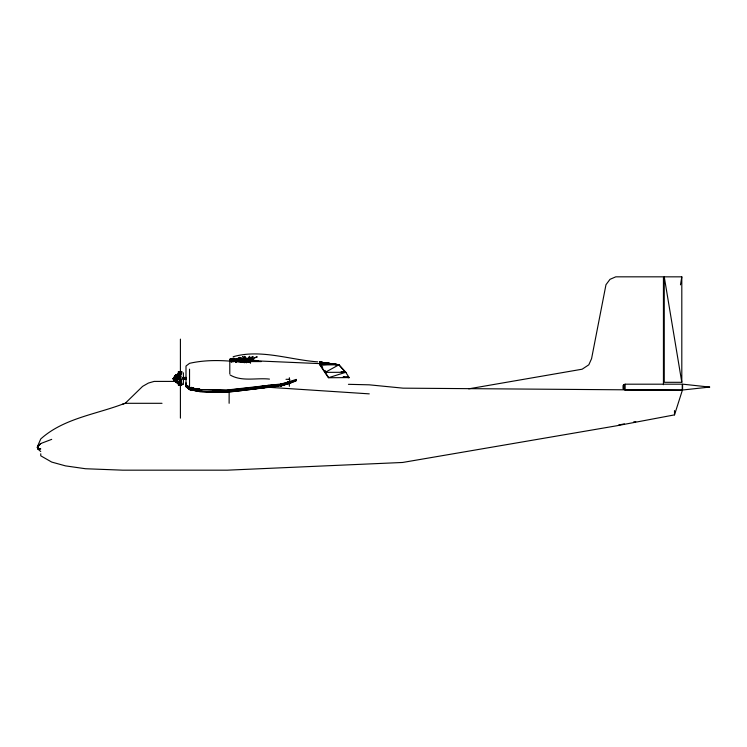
<?xml version="1.0" encoding="UTF-8"?>
<svg xmlns="http://www.w3.org/2000/svg" width="747" height="747" viewBox="0 0 747 747"><rect width="100%" height="100%" fill="white"/><g stroke="black" fill="none" stroke-linecap="round" stroke-linejoin="round"><path stroke-width="1.12" d="M229.124 403.305L229.142 392.007M51.711 439.348L40.758 443.531L38.246 445.726L37.35 447.257L38.246 449.377L40.758 451.524M325.197 370.428L325.197 372.37L345.74 372.295L338.895 364.816L320.22 362.08L320.211 364.891L328.717 377.646L345.74 372.295L349.166 377.627M346.981 376.833L349.157 377.571L328.419 377.749L319.921 364.994L319.921 362.183M322.704 367.169L320.211 364.891L320.22 362.08M179.971 384.528L178.421 384.21L179.868 385.265L178.309 384.938L178.701 382.305M181.502 374.303L181.885 371.773L180.326 371.446L180.914 376.749L179.336 376.749L178.328 371.913L179.934 371.913M179.336 380.54L179.868 385.265L178.337 384.77L179.887 385.097M680.47 284.859L681.806 276.838L664.251 276.838L664.251 382.305L681.806 382.305L681.806 276.838M230.879 361.203C217.134 360.082 203.035 360.259 189.533 363.331L185.994 366.049L185.994 386.657L189.533 389.56L200.205 391.764L226.266 392.408L280.9 385.91L289.575 383.351L289.575 381.642L296.242 379.383M40.758 453.774L40.758 455.81L51.711 462.076L65.531 465.885L85.531 468.743L122.732 470.171L227.368 470.171L402.605 462.468L616.378 425.837L674.504 414.884L682.366 390.242L403.091 388.16L369.27 384.826L348.429 384.322M319.669 363.612L258.145 360.941L239.311 362.071L236.575 360.437L237.275 358.523L229.796 359.877L229.796 373.939M230.216 358.812L230.132 360.922L231.234 361.959L237.191 361.062L258.145 360.941L249.05 359.522L246.669 359.475L244.446 360.362L230.216 358.812L234.11 358.168L232.616 359.923L233.96 361.651L236.575 360.437L256.221 360.577M38.246 449.377L37.35 447.257L38.246 445.184L38.246 449.377L40.758 448.872L38.246 448.872L37.35 447.257L38.246 445.726M38.246 444.689L40.758 438.947C63.402 418.535 95.149 414.529 122.732 404.118L125.216 403.305L162.015 403.305M175.368 375.573L173.192 378.692L175.368 381.782L177.543 383.127L177.543 374.2L175.368 375.536L173.192 378.626L175.368 381.754L177.543 382.903L173.192 378.692L175.368 375.694L177.543 374.2L175.368 375.573L177.543 374.415L173.192 378.626L175.368 381.633L177.543 383.127M177.543 374.2L175.368 375.722L173.192 378.692L175.368 381.605M198.31 389.467L226.266 390.382L280.9 384.462L296.242 380.167L289.575 383.351L280.9 385.91L296.242 380.167L288.809 383.575M289.257 383.099L289.92 382.361L289.575 381.642L280.9 384.005L226.266 390.083L200.205 389.532L189.038 387.506M247.341 359.447L244.53 356.319L246.669 359.475L249.769 356.254L248.135 359.456L253.037 356.45L249.05 359.522L245.651 359.671L239.47 357.383L244.913 359.979L251.814 359.867L244.446 360.362L238.265 357.916L244.913 359.979L250.226 359.643L257.239 356.861L249.05 359.522L246.669 359.475L242.551 356.571L245.651 359.671L250.226 359.643M288.566 381.736L287.203 383.379L280.9 385.685L285.727 383.921L280.853 383.818L286.409 383.659L280.9 385.685L289.248 382.651L289.257 382.044L286.96 383.052M40.758 443.531L37.35 447.257M180.092 383.706L181.484 382.305L179.934 382.623L181.288 380.961L179.887 371.586L178.328 371.913L179.971 372.146L180.092 372.94L178.692 374.303L180.223 384.528L181.773 384.21L180.092 383.706L181.652 383.379M623.969 384.649L623.054 385.508L623.054 388.683L625.127 390.009L682.244 390.009L682.244 384.191L625.127 384.191L623.969 384.649L623.969 389.467M246.062 361.436L244.213 362.715L247.126 361.501L261.413 361.511L247.724 361.52L246.193 362.809L247.126 361.501L258.145 360.941L246.062 361.436L240.73 362.388L245.203 361.268L248.359 361.52L250.572 362.874L249.302 361.52L247.724 361.52L250.572 362.874M177.543 382.903L175.368 381.633L177.543 382.268L173.192 378.692L177.543 374.415L175.368 375.694L177.543 375.05L173.192 378.692L176.815 382.324M237.191 361.062L235.548 362.426L238.134 361.623L253.812 360.166L244.446 360.362L245.203 361.268L238.134 361.623M284.262 383.631L286.428 383.164L287.838 381.997M176.815 378.972L175.368 379.607L177.543 380.036L175.368 378.673L173.192 378.626L177.543 378.664L175.368 377.721L177.543 377.282L175.368 376.852L177.543 376.04L175.368 376.161L177.543 375.05L173.192 378.626L177.543 382.268L175.368 381.194L177.543 381.287L173.192 378.626L177.543 377.282L175.368 376.815L177.543 376.04L173.192 378.692L177.543 380.046L175.368 380.503L177.543 381.287L175.368 380.475L177.543 380.036L176.096 379.112M181.773 384.21L180.307 385.097L181.885 384.938L181.288 380.961L179.738 381.287L181.073 379.504L179.513 379.831L180.858 378.066L179.299 378.393L180.643 376.647L179.084 376.974L180.429 375.246L178.878 375.573L180.242 373.976L178.692 374.303L178.533 373.267L179.971 372.146L178.412 372.464M287.586 383.239L289.257 382.044L289.92 382.361L280.9 384.462L268.901 385.517L277.893 384.714M231.234 361.959L232.933 360.792L236.575 360.437L229.796 359.877L232.933 360.792L230.132 360.922M175.368 375.722L177.543 374.415L175.368 375.536L175.368 381.782M287.576 382.922L289.257 381.96L289.733 382.464L280.9 385.91M325.197 372.37L338.895 364.816L345.749 372.342L341.174 371.661M177.543 375.05L175.368 376.161L177.543 376.04M185.994 386.657L188.216 386.218M191.325 388.123L200.205 389.532L189.533 387.777L201.998 389.85L189.533 387.861L185.994 385.191L189.533 387.637L200.205 389.532L196.993 389.206M233.157 356.73C260.74 348.83 289.976 359.867 317.736 361.856M284.383 383.659L289.575 381.642M289.575 383.351L296.242 380.877M286.409 383.659L280.9 385.639L288.174 383.034M280.9 385.639L285.727 383.921M265.185 387.572L225.949 391.484C214.015 392.436 201.541 391.577 189.533 389.364L185.994 386.516L188.02 386.059M122.732 404.118L125.216 403.305L142.621 386.358L148.401 383.062L154.134 381.409L178.561 381.409M319.445 362.099L334.479 364.05L320.043 364.05L320.043 362.118L338.895 364.816L334.469 363.994L320.211 364.891L338.895 364.816L319.613 362.043L338.905 364.872L335.506 364.881M283.449 384.733L272.758 386.619M283.888 383.771L289.425 382.455L289.145 381.81L289.92 382.361M191.577 387.338L189.533 387.861L196.321 388.842M286.428 383.164L289.425 382.455M179.868 371.446L178.384 372.239M178.533 373.267L180.092 372.94M181.857 384.77L180.326 385.265L180.13 383.949M618.656 425.024L624.352 423.876M633.475 422.036L635.753 421.579M468.714 388.832L582.156 369.205L588.813 364.807L591.577 358.635L605.976 284.71L610.01 279.331L615.78 276.829L663.439 276.829L663.439 384.705M212.484 390.242L214.716 389.887M259.62 386.582L268.901 385.247M277.949 385.91C248.704 389.019 218.806 396.153 189.533 389.448L190.56 389.57M252.169 389.112L264.177 387.674M186.591 386.993L189.533 389.364L202.204 391.605M217.807 390.382L219.842 390.214M332.191 364.191L334.479 364.05L319.959 363.509M226.266 392.166L225.949 391.484L236.93 390.905M225.949 391.484L234.605 391.176M232.616 359.923L244.605 360.96L236.622 359.167M174.742 379L178.234 378.944M182.894 378.86L186.386 378.804M174.742 378.281L178.234 378.225M182.894 378.159L186.386 378.103M174.742 379.579L178.234 379.541M182.894 379.476L186.386 379.439M329.857 364.069L334.479 364.05M247.724 361.52L250.815 361.52M178.234 377.562L174.742 377.478L174.742 379.803M174.742 377.702L178.234 377.739M182.894 377.795L186.386 377.842M285.989 379.308L289.36 379.345M269.471 379.102C256.641 377.646 241.729 381.932 230.16 374.985M268.528 387.282L369.27 393.865M199.748 390.989L200.205 391.531L189.533 389.56L189.533 369.149M343.48 376.815L349.157 377.571M343.153 376.908L348.868 377.674M189.533 389.448L191.69 389.803M198.31 391.148L200.205 391.531M233.008 359.046L236.379 359.811M180.326 371.446L181.866 371.913M319.613 362.043L321.705 362.865M343.611 371.436L345.74 372.295M188.646 387.226L189.533 387.637M175.368 381.157L177.543 382.268M289.145 381.81L289.36 382.548M181.689 383.622L180.914 380.54M215.836 391.484L216.21 392.166M664.251 276.838L681.806 382.305M189.15 386.713L189.533 389.364M185.994 385.153L185.994 382.847M185.994 384.705L186.003 385.321M674.504 410.598L674.504 414.884M625.127 384.191L625.127 390.009M289.752 379.299L289.752 380.391M289.36 377.721L289.36 379.868M289.36 382.828L289.36 386.311M240.907 389.075L240.907 389.617M191.157 389.075L191.157 389.617M189.028 386.881L189.028 388.963M183.398 372.809L183.398 384.518M180.41 339.129L180.41 418.143M709.65 387.077L682.581 390.009L682.581 384.154L709.65 387.077M186.386 377.506L182.894 377.515L186.386 377.506"/></g></svg>
